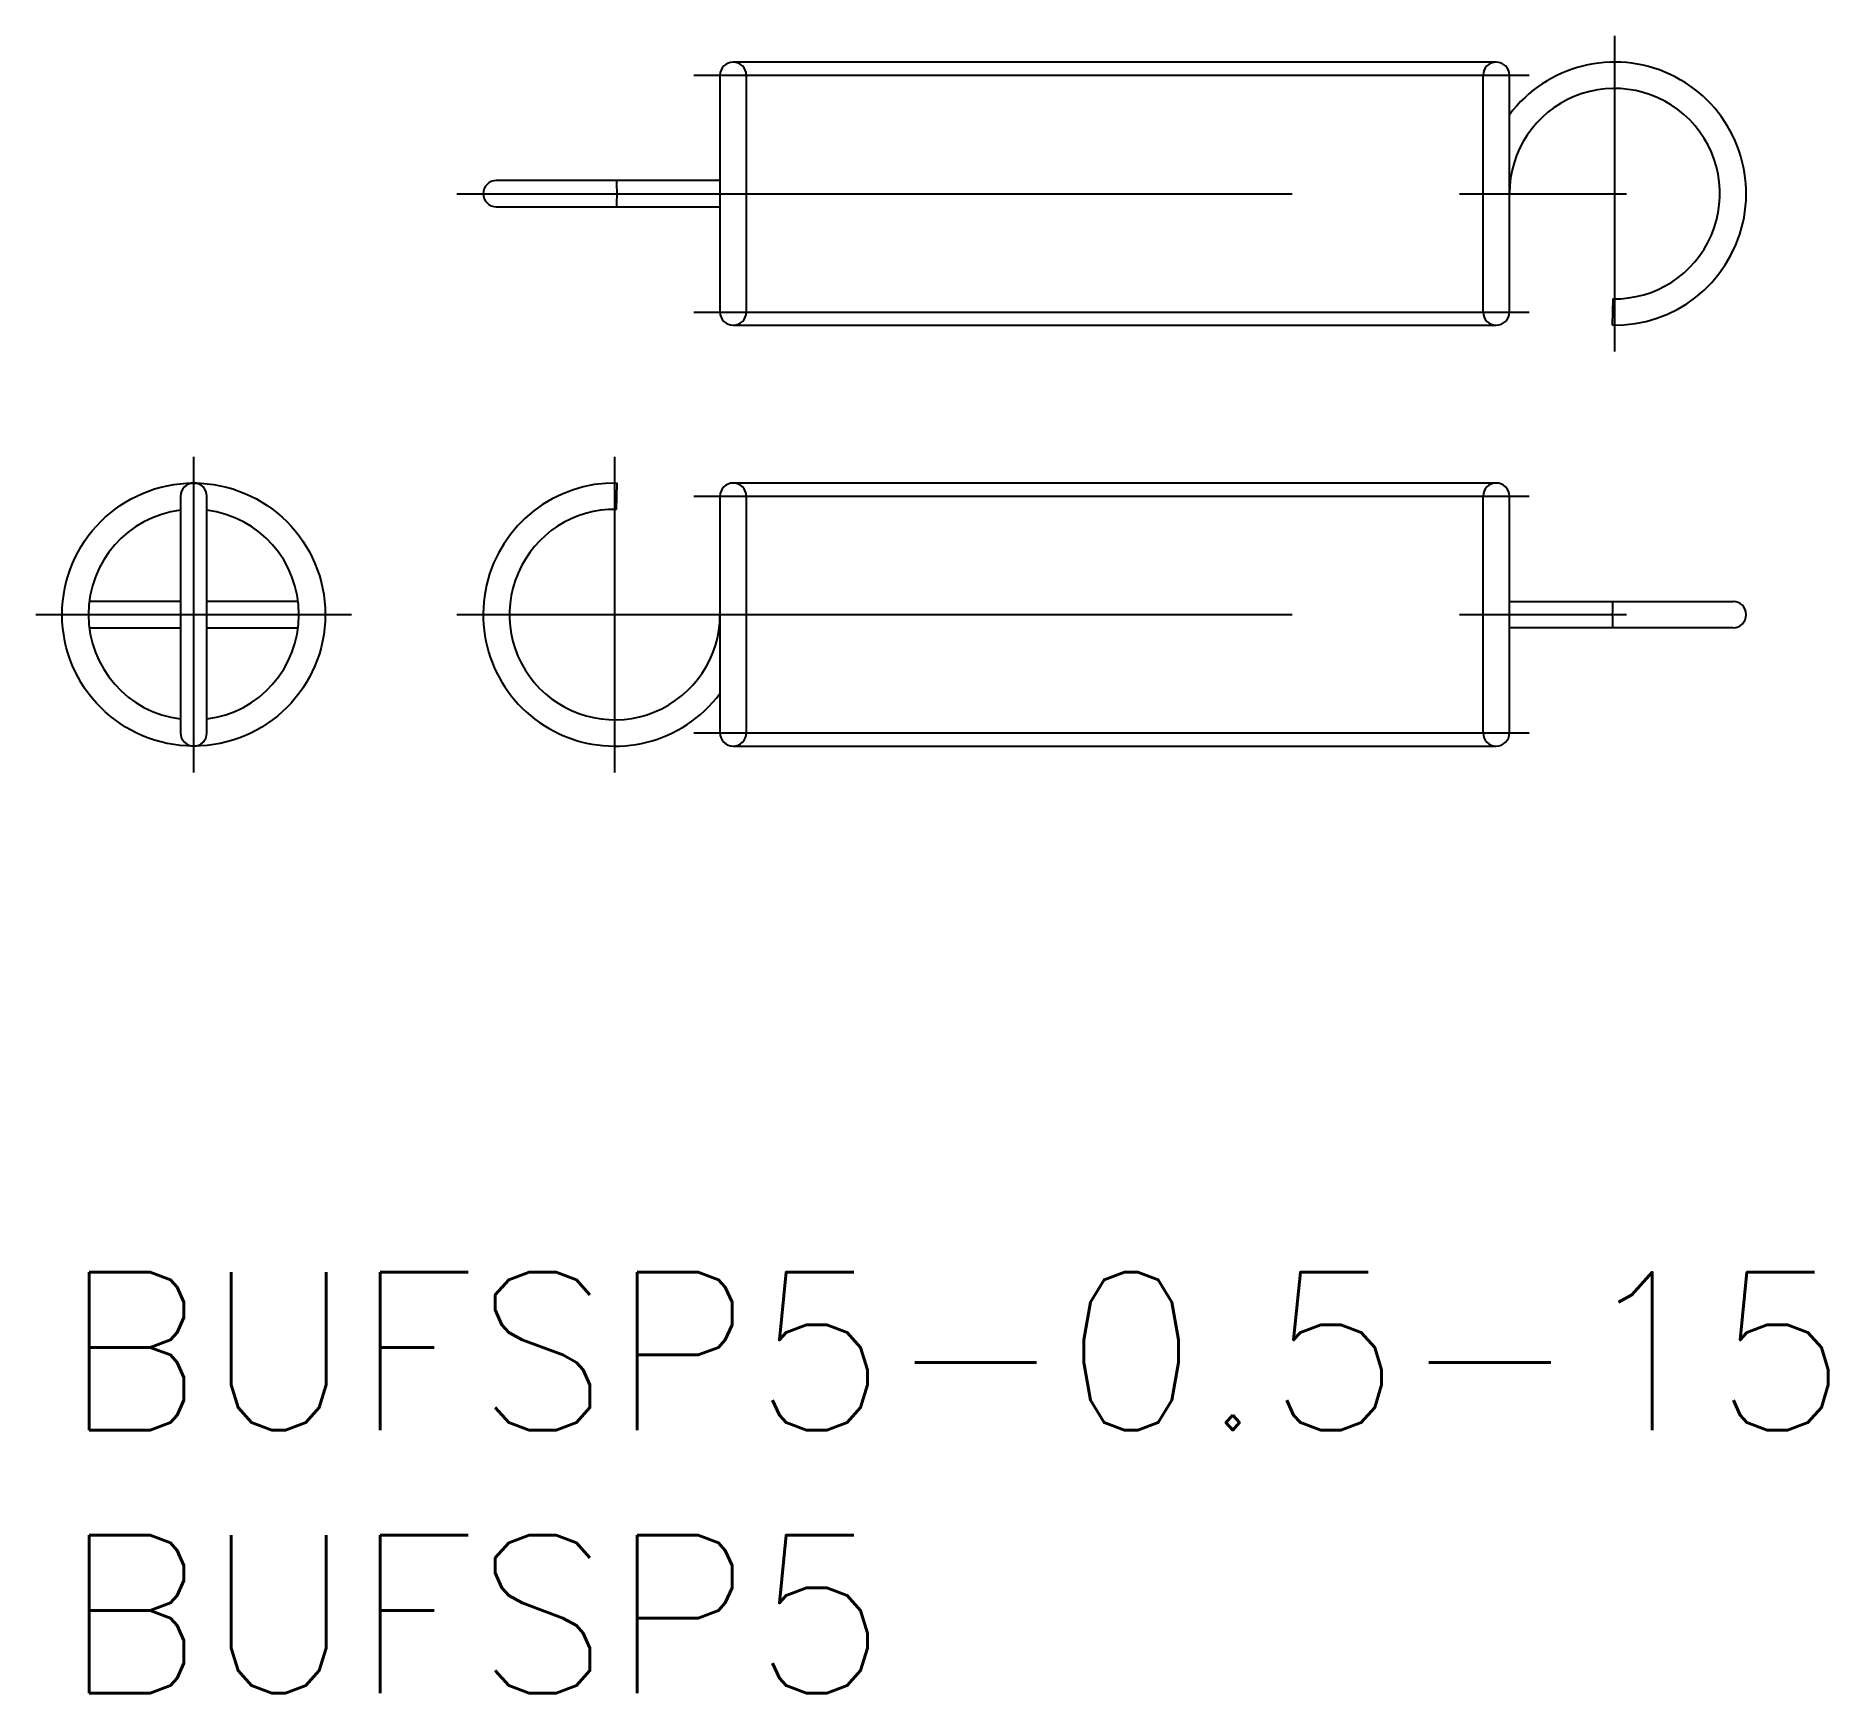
# Model space of a CAD drawing. Extents: x -0.5 to 33.6, y -8 to 23.5.
import ezdxf

# ---------------------------------------------------------------- set-up
doc = ezdxf.new("R2010")
doc.units = 0
doc.header["$LTSCALE"] = 0.5
doc.linetypes.add('CENTER', pattern=[50.8, 31.75, -6.35, 6.35, -6.35])
doc.linetypes.add('PHANTOM', pattern=[63.5, 31.75, -6.35, 6.35, -6.35, 6.35, -6.35])
for name, color, linetype in [('MSM_CENTER', 1, 'CENTER'), ('MSM_CONTINUOUS', 7, 'CONTINUOUS'), ('MSM_IMAGINARY', 6, 'PHANTOM'), ('MSM_PART_NUMBER', 7, 'CONTINUOUS')]:
    doc.layers.add(name, color=color, linetype=linetype)
doc.styles.get("Standard").update_dxf_attribs({"font": 'txt.shx', "height": 0.5, "bigfont": 'bigfont.shx'})

# ---------------------------------------------------------------- blocks, each defined once
blk = doc.blocks.new('*U16')
at = {"layer": 'MSM_PART_NUMBER'}
blk.add_text('BUFSP5-0.5-15', height=3, dxfattribs=at).set_placement((0, -3))
blk = doc.blocks.new('*U17')
at = {"layer": 'MSM_PART_NUMBER'}
blk.add_text('BUFSP5', height=3, dxfattribs=at).set_placement((0, -8))

msp = doc.modelspace()

# ---------------------------------------------------------------- linework, layer by layer
at = {"layer": 'MSM_CENTER'}
for p, q in [((29.5, 23.5), (29.5, 17.5)), ((12, 22.75), (28, 22.75)), ((7.5, 20.5), (32.5, 20.5)), ((12, 18.25), (28, 18.25)), ((2.5, 9.5), (2.5, 15.5)), ((10.5, 9.5), (10.5, 15.5)), ((12, 14.75), (28, 14.75)), ((-0.5, 12.5), (5.5, 12.5)), ((7.5, 12.5), (32.5, 12.5)), ((12, 10.25), (28, 10.25))]:
    msp.add_line(p, q, dxfattribs=at)
at = {"layer": 'MSM_CONTINUOUS'}
for p, q in [((12.5, 22.75), (12.5, 18.25)), ((13, 22.75), (13, 18.25)), ((27, 18.25), (27, 22.75)), ((27.5, 18.25), (27.5, 22.75)), ((12.5, 20.75), (8.25, 20.75)), ((8.25, 20.25), (12.5, 20.25)), ((29.465, 18.5), (29.456, 18)), ((10.535, 14.5), (10.544, 15)), ((2.25, 14.75), (2.25, 10.25)), ((2.75, 10.25), (2.75, 14.75)), ((12.5, 14.75), (12.5, 10.25)), ((13, 14.75), (13, 10.25)), ((27, 10.25), (27, 14.75)), ((27.5, 10.25), (27.5, 14.75)), ((2.25, 12.75), (0.516, 12.75)), ((4.484, 12.75), (2.75, 12.75)), ((27.5, 12.75), (31.75, 12.75)), ((0.516, 12.25), (2.25, 12.25)), ((2.75, 12.25), (4.484, 12.25)), ((31.75, 12.25), (27.5, 12.25))]:
    msp.add_line(p, q, dxfattribs=at)
msp.add_circle((2.5, 12.5), 2.5, dxfattribs=at)
for centre, radius, start, end in [((12.75, 22.75), 0.25, 0, 180), ((27.25, 22.75), 0.25, 0, 180), ((29.5, 20.5), 2.5, 269, 143.1301), ((29.5, 20.5), 2, 269, 180), ((8.25, 20.5), 0.25, 90, 270), ((12.75, 18.25), 0.25, 180, 360), ((27.25, 18.25), 0.25, 180, 360), ((2.5, 14.75), 0.25, 0, 180), ((10.5, 12.5), 2.5, 89, 323.1301), ((12.75, 14.75), 0.25, 0, 180), ((27.25, 14.75), 0.25, 0, 180), ((2.5, 12.5), 2, 97.1808, 262.8192), ((2.5, 12.5), 2, 277.1808, 82.8192), ((10.5, 12.5), 2, 89, 0), ((31.75, 12.5), 0.25, 270, 90), ((2.5, 10.25), 0.25, 180, 0), ((12.75, 10.25), 0.25, 180, 360), ((27.25, 10.25), 0.25, 180, 360)]:
    msp.add_arc(centre, radius, start, end, dxfattribs=at)
at = {"layer": 'MSM_IMAGINARY'}
for p, q in [((27.25, 23), (12.75, 23)), ((12.75, 18), (27.25, 18)), ((27.25, 15), (12.75, 15)), ((12.75, 10), (27.25, 10))]:
    msp.add_line(p, q, dxfattribs=at)
at = {"layer": 'MSM_PART_NUMBER'}
for centre, start, end in [((3.379, 20.5), 358.0003, 1.9997), ((36.621, 12.5), 178.0003, 181.9997)]:
    msp.add_arc(centre, 7.165, start, end, dxfattribs=at)

# ---------------------------------------------------------------- block references
at = {"layer": 'MSM_CONTINUOUS'}
for name in ['*U16', '*U17']:
    msp.add_blockref(name, (0, 0), dxfattribs=at)

doc.saveas('drawing.dxf')
